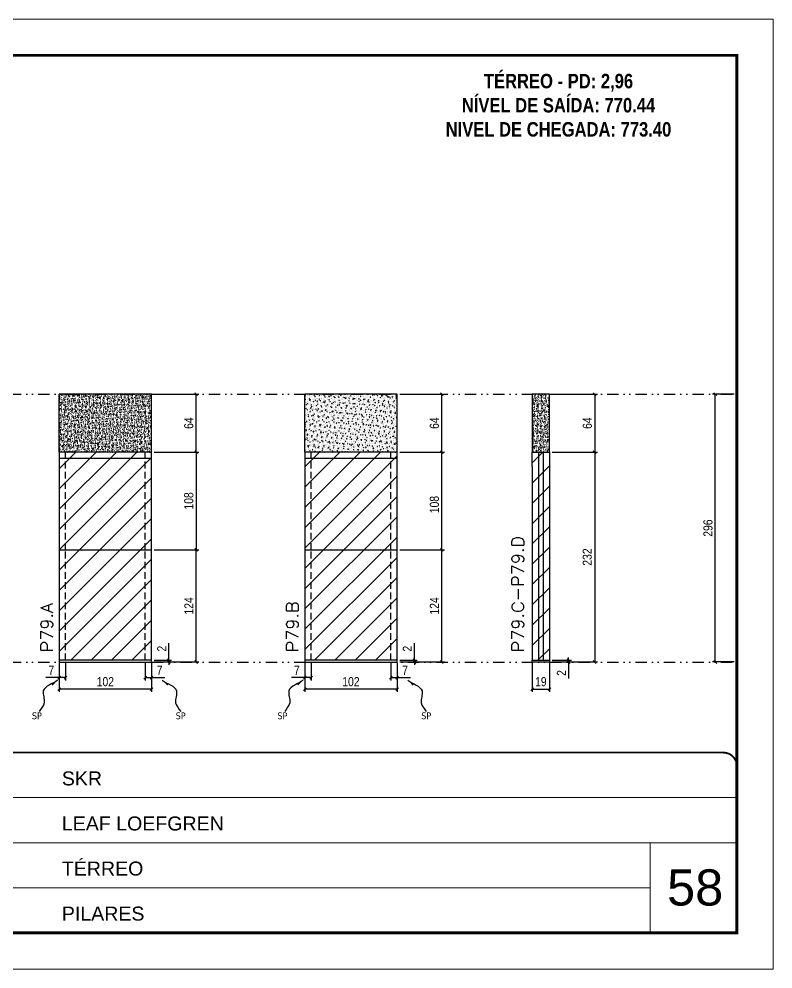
# Model space of a CAD drawing. Extents: x 14400 to 27878, y -21631 to 6985.
# Drawn here: x 16650 to 17483, y -10145 to -9095 of the extents above; entities that cross this region are included whole.
import ezdxf

# ---------------------------------------------------------------- set-up
doc = ezdxf.new("R2010")
doc.units = 0
for name, pattern in [('CONTINUO', [0]), ('DASHED', [0.75, 0.5, -0.25]), ('DIVIDE2', [0.625, 0.25, -0.125, 0, -0.125, 0, -0.125]), ('HIDDEN', [0.375, 0.25, -0.125])]:
    doc.linetypes.add(name, pattern=pattern)
for name, color, linetype, lineweight in [('CARIMBO', 255, 'Continuous', 9), ('Folhas', 255, 'Continuous', 9), ('Hachura', 251, 'Continuous', 9), ('SARRAFO DE PRESSAO', 251, 'DASHED', 9), ('Texto Seção', 7, 'Continuous', 15)]:
    doc.layers.add(name, color=color, linetype=linetype, lineweight=lineweight)
for name, color, linetype in [('COTA', 241, 'Continuous'), ('NOMENCLATURA', 7, 'Continuous'), ('Nível', 160, 'Continuous'), ('Painéis', 200, 'Continuous'), ('SARR_2.2x7', 40, 'Continuous'), ('Sarrafo de Pressão', 42, 'HIDDEN'), ('texto', 7, 'Continuous')]:
    doc.layers.add(name, color=color, linetype=linetype)
doc.styles.add('ARIAL', font='arial.ttf')
doc.styles.add('COTA TECNICA', font='techl___.ttf', dxfattribs={"height": 10})
doc.styles.add('COTA TECNICA-50', font='techl___.ttf', dxfattribs={"height": 10})
doc.styles.add('REGUA-120', font='ROMANS.shx', dxfattribs={"height": 15})
doc.styles.add('ROMANC', font='techb___.ttf', dxfattribs={"height": 2.5})
doc.styles.get("Standard").update_dxf_attribs({"font": 'arial.ttf'})
doc.dimstyles.new('COTA PAINEL-50', dxfattribs={"dimtxt": 10, "dimasz": 3, "dimexe": 3, "dimexo": 3, "dimgap": 3, "dimtad": 1, "dimdec": 1, "dimzin": 12, "dimdsep": 46, "dimtxsty": 'COTA TECNICA-50', "dimblk1": 'OBLIQUE', "dimblk2": 'OBLIQUE', "dimsah": 1, "dimcen": 0.9, "dimclrd": 4, "dimclre": 4, "dimclrt": 240, "dimadec": 1, "dimazin": 3, "dimtfac": 1, "dimtdec": 1, "dimtmove": 0, "dimatfit": 3, "dimfxl": 1, "dimtolj": 1, "dimtzin": 12, "dimarcsym": 0})
doc.dimstyles.new('PAINEL', dxfattribs={"dimtxt": 10, "dimasz": 3, "dimexe": 3, "dimexo": 3, "dimgap": 3, "dimtad": 1, "dimdec": 1, "dimzin": 12, "dimdsep": 46, "dimtxsty": 'COTA TECNICA', "dimblk1": 'OBLIQUE', "dimblk2": 'OBLIQUE', "dimsah": 1, "dimcen": 0.9, "dimclrd": 4, "dimclre": 4, "dimclrt": 240, "dimadec": 1, "dimazin": 3, "dimtfac": 1, "dimtdec": 1, "dimtmove": 0, "dimatfit": 3, "dimfxl": 1, "dimtolj": 1, "dimtzin": 12, "dimarcsym": 0})
doc.dimstyles.get("Standard").update_dxf_attribs({"dimtxt": 0.18, "dimasz": 0.18, "dimexe": 0.18, "dimexo": 0.0625, "dimgap": 0.09, "dimtad": 0, "dimtih": 1, "dimtoh": 1, "dimdec": 4, "dimzin": 0, "dimdsep": 46, "dimtxsty": 'Standard', "dimcen": 0.09, "dimadec": 0, "dimazin": 0, "dimtfac": 1, "dimtdec": 4, "dimtofl": 0, "dimtmove": 0, "dimatfit": 3, "dimfxl": 1, "dimtolj": 1, "dimtzin": 0, "dimarcsym": 0})

# ---------------------------------------------------------------- blocks, each defined once
blk = doc.blocks.new('9999999999')
at = {"color": 30, "linetype": 'CONTINUO'}
for p, q in [((98564.6, 34379.6), (99584, 34379.6)), ((98564.6, 34329.8), (99488, 34329.8)), ((99584, 34329.8), (99488, 34329.8)), ((99488, 34329.8), (99488, 34230.2)), ((98564.6, 34280), (99488, 34280))]:
    blk.add_line(p, q, dxfattribs=at)
at = {"color": 30, "linetype": 'CONTINUO', "const_width": 2}
blk.add_lwpolyline([(99584, 34230.2), (99584, 34414.4, 0.414214), (99569, 34429.4), (98229, 34429.4, 0.414214), (98214, 34414.4), (98214, 34245.2, 0.414214), (98229, 34230.2), (99584, 34230.2)], format="xyb", dxfattribs=at)
at = {"layer": 'Folhas'}
blk.add_lwpolyline([(98139, 34190.2), (99624, 34190.2), (99624, 35240.2), (98139, 35240.2)], close=True, dxfattribs=at)
at = {"layer": 'Folhas', "color": 30, "const_width": 3}
blk.add_lwpolyline([(98214, 34230.2), (99584, 34230.2), (99584, 35200.2), (98214, 35200.2)], close=True, dxfattribs=at)
at = {"color": 7, "linetype": 'Continuous', "ltscale": 5, "style": 'ARIAL'}
for s, height, p in [('SKR', 15.48, (98837.7, 34393.1)), ('LEAF LOEFGREN', 15.483, (98837.7, 34343.3)), ('TÉRREO', 15.48, (98837.7, 34293.5)), ('PILARES', 15.48, (98837.7, 34243.7))]:
    blk.add_text(s, height=height, dxfattribs=at).set_placement(p)
blk = doc.blocks.new('_Oblique')
at = {"color": 0, "linetype": 'ByBlock', "lineweight": -2}
blk.add_line((-0.5, -0.5), (0.5, 0.5), dxfattribs=at)
blk = doc.blocks.new('*D1647')
at = {"layer": 'COTA', "color": 4, "lineweight": -2, "transparency": 16777216}
for p, q in [((16694.3, -9807), (16694.3, -9838.9)), ((16796.3, -9807), (16796.3, -9838.9)), ((16796.3, -9835.9), (16694.3, -9835.9))]:
    blk.add_line(p, q, dxfattribs=at)
at = {"layer": 'Defpoints', "color": 0, "transparency": 16777216}
for p in [(16694.3, -9804), (16796.3, -9804), (16694.3, -9835.9)]:
    blk.add_point(p, dxfattribs=at)
at = {"layer": 'COTA', "color": 4, "lineweight": -2, "transparency": 16777216, "xscale": 3, "yscale": 3, "zscale": 3, "rotation": 180}
blk.add_blockref('_Oblique', (16694.3, -9835.9), dxfattribs=at)
at = {"layer": 'COTA', "color": 4, "lineweight": -2, "transparency": 16777216, "xscale": 3, "yscale": 3, "zscale": 3}
blk.add_blockref('_Oblique', (16796.3, -9835.9), dxfattribs=at)
at = {"layer": 'COTA', "color": 240, "transparency": 16777216, "insert": (16745.3, -9827.8), "char_height": 10, "attachment_point": 5, "style": 'COTA TECNICA'}
blk.add_mtext('\\A1;102', dxfattribs=at)
blk = doc.blocks.new('*D1648')
at = {"layer": 'COTA', "color": 4, "lineweight": -2, "transparency": 16777216}
for p, q in [((16789.3, -9807), (16789.3, -9826.3)), ((16796.3, -9809), (16796.3, -9826.3)), ((16789.3, -9823.3), (16796.3, -9823.3)), ((16796.3, -9823.3), (16811.1, -9823.3))]:
    blk.add_line(p, q, dxfattribs=at)
at = {"layer": 'Defpoints', "color": 0, "transparency": 16777216}
for p in [(16789.3, -9804), (16796.3, -9806), (16796.3, -9823.3)]:
    blk.add_point(p, dxfattribs=at)
at = {"layer": 'COTA', "color": 4, "lineweight": -2, "transparency": 16777216, "xscale": 3, "yscale": 3, "zscale": 3, "rotation": 180}
blk.add_blockref('_Oblique', (16789.3, -9823.3), dxfattribs=at)
at = {"layer": 'COTA', "color": 4, "lineweight": -2, "transparency": 16777216, "xscale": 3, "yscale": 3, "zscale": 3}
blk.add_blockref('_Oblique', (16796.3, -9823.3), dxfattribs=at)
at = {"layer": 'COTA', "color": 240, "transparency": 16777216, "insert": (16805.2, -9815.2), "char_height": 10, "attachment_point": 5, "style": 'COTA TECNICA-50'}
blk.add_mtext('\\A1;7', dxfattribs=at)
blk = doc.blocks.new('*D1649')
at = {"layer": 'COTA', "color": 4, "lineweight": -2, "transparency": 16777216}
for p, q in [((16694.3, -9809), (16694.3, -9826.3)), ((16701.3, -9807), (16701.3, -9826.3)), ((16694.3, -9823.3), (16679.6, -9823.3)), ((16701.3, -9823.3), (16694.3, -9823.3))]:
    blk.add_line(p, q, dxfattribs=at)
at = {"layer": 'Defpoints', "color": 0, "transparency": 16777216}
for p in [(16694.3, -9806), (16701.3, -9804), (16694.3, -9823.3)]:
    blk.add_point(p, dxfattribs=at)
at = {"layer": 'COTA', "color": 4, "lineweight": -2, "transparency": 16777216, "xscale": 3, "yscale": 3, "zscale": 3, "rotation": 180}
blk.add_blockref('_Oblique', (16694.3, -9823.3), dxfattribs=at)
at = {"layer": 'COTA', "color": 4, "lineweight": -2, "transparency": 16777216, "xscale": 3, "yscale": 3, "zscale": 3}
blk.add_blockref('_Oblique', (16701.3, -9823.3), dxfattribs=at)
at = {"layer": 'COTA', "color": 240, "transparency": 16777216, "insert": (16685.5, -9815.2), "char_height": 10, "attachment_point": 5, "style": 'COTA TECNICA-50'}
blk.add_mtext('\\A1;7', dxfattribs=at)
blk = doc.blocks.new('*D1650')
at = {"layer": 'COTA', "color": 4, "lineweight": -2, "transparency": 16777216}
for p, q in [((16815.6, -9804), (16815.6, -9785.2)), ((16799.3, -9804), (16818.6, -9804)), ((16799.3, -9806), (16818.6, -9806)), ((16815.6, -9806), (16815.6, -9804)), ((16815.6, -9806), (16815.6, -9809))]:
    blk.add_line(p, q, dxfattribs=at)
at = {"layer": 'Defpoints', "color": 0, "transparency": 16777216}
for p in [(16796.3, -9804), (16796.3, -9806), (16815.6, -9806)]:
    blk.add_point(p, dxfattribs=at)
at = {"layer": 'COTA', "color": 4, "lineweight": -2, "transparency": 16777216, "xscale": 3, "yscale": 3, "zscale": 3}
for p, rotation in [((16815.6, -9804), 270), ((16815.6, -9806), 90)]:
    blk.add_blockref('_Oblique', p, dxfattribs=dict(at, rotation=rotation))
at = {"layer": 'COTA', "color": 240, "transparency": 16777216, "insert": (16807.6, -9791.3), "char_height": 10, "attachment_point": 5, "rotation": 90, "style": 'COTA TECNICA-50'}
blk.add_mtext('\\A1;2', dxfattribs=at)
blk = doc.blocks.new('*D1667')
at = {"layer": 'COTA', "color": 4, "lineweight": -2, "transparency": 16777216}
for p, q in [((16799.3, -9510), (16848.7, -9510)), ((16845.7, -9574), (16845.7, -9510)), ((16799.3, -9574), (16848.7, -9574))]:
    blk.add_line(p, q, dxfattribs=at)
at = {"layer": 'Defpoints', "color": 0, "transparency": 16777216}
for p in [(16796.3, -9510), (16845.7, -9510), (16796.3, -9574)]:
    blk.add_point(p, dxfattribs=at)
at = {"layer": 'COTA', "color": 4, "lineweight": -2, "transparency": 16777216, "xscale": 3, "yscale": 3, "zscale": 3}
for p, rotation in [((16845.7, -9510), 90), ((16845.7, -9574), 270)]:
    blk.add_blockref('_Oblique', p, dxfattribs=dict(at, rotation=rotation))
at = {"layer": 'COTA', "color": 240, "transparency": 16777216, "insert": (16837.6, -9542), "char_height": 10, "attachment_point": 5, "rotation": 90, "style": 'COTA TECNICA-50'}
blk.add_mtext('\\A1;64', dxfattribs=at)
blk = doc.blocks.new('*D1668')
at = {"layer": 'COTA', "color": 4, "linetype": 'ByBlock', "lineweight": -2, "transparency": 16777216}
for p, q in [((16799.3, -9682), (16848.7, -9682)), ((16845.7, -9806), (16845.7, -9682)), ((16799.3, -9806), (16848.7, -9806))]:
    blk.add_line(p, q, dxfattribs=at)
at = {"layer": 'Defpoints', "color": 0, "linetype": 'ByBlock', "transparency": 16777216}
for p in [(16796.3, -9682), (16845.7, -9682), (16796.3, -9806)]:
    blk.add_point(p, dxfattribs=at)
at = {"layer": 'COTA', "color": 4, "linetype": 'ByBlock', "lineweight": -2, "transparency": 16777216, "xscale": 3, "yscale": 3, "zscale": 3}
for p, rotation in [((16845.7, -9682), 90), ((16845.7, -9806), 270)]:
    blk.add_blockref('_Oblique', p, dxfattribs=dict(at, rotation=rotation))
at = {"layer": 'COTA', "color": 240, "linetype": 'ByBlock', "transparency": 16777216, "insert": (16837.6, -9744), "char_height": 10, "attachment_point": 5, "rotation": 90, "style": 'COTA TECNICA'}
blk.add_mtext('\\A1;124', dxfattribs=at)
blk = doc.blocks.new('*D1669')
at = {"layer": 'COTA', "color": 4, "linetype": 'ByBlock', "lineweight": -2, "transparency": 16777216}
for p, q in [((16799.3, -9682), (16848.7, -9682)), ((16845.7, -9806), (16845.7, -9682)), ((16799.3, -9806), (16848.7, -9806))]:
    blk.add_line(p, q, dxfattribs=at)
at = {"layer": 'Defpoints', "color": 0, "linetype": 'ByBlock', "transparency": 16777216}
for p in [(16796.3, -9682), (16845.7, -9682), (16796.3, -9806)]:
    blk.add_point(p, dxfattribs=at)
at = {"layer": 'COTA', "color": 4, "linetype": 'ByBlock', "lineweight": -2, "transparency": 16777216, "xscale": 3, "yscale": 3, "zscale": 3}
for p, rotation in [((16845.7, -9682), 90), ((16845.7, -9806), 270)]:
    blk.add_blockref('_Oblique', p, dxfattribs=dict(at, rotation=rotation))
at = {"layer": 'COTA', "color": 240, "linetype": 'ByBlock', "transparency": 16777216, "insert": (16837.6, -9744), "char_height": 10, "attachment_point": 5, "rotation": 90, "style": 'COTA TECNICA'}
blk.add_mtext('\\A1;124', dxfattribs=at)
blk = doc.blocks.new('*D1651')
at = {"layer": 'COTA', "color": 4, "lineweight": -2, "transparency": 16777216}
for p, q in [((16965.8, -9807), (16965.8, -9838.9)), ((17067.8, -9807), (17067.8, -9838.9)), ((17067.8, -9835.9), (16965.8, -9835.9))]:
    blk.add_line(p, q, dxfattribs=at)
at = {"layer": 'Defpoints', "color": 0, "transparency": 16777216}
for p in [(16965.8, -9804), (17067.8, -9804), (16965.8, -9835.9)]:
    blk.add_point(p, dxfattribs=at)
at = {"layer": 'COTA', "color": 4, "lineweight": -2, "transparency": 16777216, "xscale": 3, "yscale": 3, "zscale": 3, "rotation": 180}
blk.add_blockref('_Oblique', (16965.8, -9835.9), dxfattribs=at)
at = {"layer": 'COTA', "color": 4, "lineweight": -2, "transparency": 16777216, "xscale": 3, "yscale": 3, "zscale": 3}
blk.add_blockref('_Oblique', (17067.8, -9835.9), dxfattribs=at)
at = {"layer": 'COTA', "color": 240, "transparency": 16777216, "insert": (17016.8, -9827.8), "char_height": 10, "attachment_point": 5, "style": 'COTA TECNICA'}
blk.add_mtext('\\A1;102', dxfattribs=at)
blk = doc.blocks.new('*D1652')
at = {"layer": 'COTA', "color": 4, "lineweight": -2, "transparency": 16777216}
for p, q in [((17060.8, -9807), (17060.8, -9826.3)), ((17067.8, -9809), (17067.8, -9826.3)), ((17060.8, -9823.3), (17067.8, -9823.3)), ((17067.8, -9823.3), (17082.6, -9823.3))]:
    blk.add_line(p, q, dxfattribs=at)
at = {"layer": 'Defpoints', "color": 0, "transparency": 16777216}
for p in [(17060.8, -9804), (17067.8, -9806), (17067.8, -9823.3)]:
    blk.add_point(p, dxfattribs=at)
at = {"layer": 'COTA', "color": 4, "lineweight": -2, "transparency": 16777216, "xscale": 3, "yscale": 3, "zscale": 3, "rotation": 180}
blk.add_blockref('_Oblique', (17060.8, -9823.3), dxfattribs=at)
at = {"layer": 'COTA', "color": 4, "lineweight": -2, "transparency": 16777216, "xscale": 3, "yscale": 3, "zscale": 3}
blk.add_blockref('_Oblique', (17067.8, -9823.3), dxfattribs=at)
at = {"layer": 'COTA', "color": 240, "transparency": 16777216, "insert": (17076.7, -9815.2), "char_height": 10, "attachment_point": 5, "style": 'COTA TECNICA-50'}
blk.add_mtext('\\A1;7', dxfattribs=at)
blk = doc.blocks.new('*D1653')
at = {"layer": 'COTA', "color": 4, "lineweight": -2, "transparency": 16777216}
for p, q in [((16965.8, -9809), (16965.8, -9826.3)), ((16972.8, -9807), (16972.8, -9826.3)), ((16965.8, -9823.3), (16951.1, -9823.3)), ((16972.8, -9823.3), (16965.8, -9823.3))]:
    blk.add_line(p, q, dxfattribs=at)
at = {"layer": 'Defpoints', "color": 0, "transparency": 16777216}
for p in [(16965.8, -9806), (16972.8, -9804), (16965.8, -9823.3)]:
    blk.add_point(p, dxfattribs=at)
at = {"layer": 'COTA', "color": 4, "lineweight": -2, "transparency": 16777216, "xscale": 3, "yscale": 3, "zscale": 3, "rotation": 180}
blk.add_blockref('_Oblique', (16965.8, -9823.3), dxfattribs=at)
at = {"layer": 'COTA', "color": 4, "lineweight": -2, "transparency": 16777216, "xscale": 3, "yscale": 3, "zscale": 3}
blk.add_blockref('_Oblique', (16972.8, -9823.3), dxfattribs=at)
at = {"layer": 'COTA', "color": 240, "transparency": 16777216, "insert": (16957, -9815.2), "char_height": 10, "attachment_point": 5, "style": 'COTA TECNICA-50'}
blk.add_mtext('\\A1;7', dxfattribs=at)
blk = doc.blocks.new('*D1654')
at = {"layer": 'COTA', "color": 4, "lineweight": -2, "transparency": 16777216}
for p, q in [((17087.1, -9804), (17087.1, -9785.2)), ((17070.8, -9804), (17090.1, -9804)), ((17070.8, -9806), (17090.1, -9806)), ((17087.1, -9806), (17087.1, -9804)), ((17087.1, -9806), (17087.1, -9809))]:
    blk.add_line(p, q, dxfattribs=at)
at = {"layer": 'Defpoints', "color": 0, "transparency": 16777216}
for p in [(17067.8, -9804), (17067.8, -9806), (17087.1, -9806)]:
    blk.add_point(p, dxfattribs=at)
at = {"layer": 'COTA', "color": 4, "lineweight": -2, "transparency": 16777216, "xscale": 3, "yscale": 3, "zscale": 3}
for p, rotation in [((17087.1, -9804), 270), ((17087.1, -9806), 90)]:
    blk.add_blockref('_Oblique', p, dxfattribs=dict(at, rotation=rotation))
at = {"layer": 'COTA', "color": 240, "transparency": 16777216, "insert": (17079.1, -9791.3), "char_height": 10, "attachment_point": 5, "rotation": 90, "style": 'COTA TECNICA-50'}
blk.add_mtext('\\A1;2', dxfattribs=at)
blk = doc.blocks.new('*D1670')
at = {"layer": 'COTA', "color": 4, "lineweight": -2, "transparency": 16777216}
for p, q in [((17070.8, -9510), (17120.2, -9510)), ((17117.2, -9574), (17117.2, -9510)), ((17070.8, -9574), (17120.2, -9574))]:
    blk.add_line(p, q, dxfattribs=at)
at = {"layer": 'Defpoints', "color": 0, "transparency": 16777216}
for p in [(17067.8, -9510), (17117.2, -9510), (17067.8, -9574)]:
    blk.add_point(p, dxfattribs=at)
at = {"layer": 'COTA', "color": 4, "lineweight": -2, "transparency": 16777216, "xscale": 3, "yscale": 3, "zscale": 3}
for p, rotation in [((17117.2, -9510), 90), ((17117.2, -9574), 270)]:
    blk.add_blockref('_Oblique', p, dxfattribs=dict(at, rotation=rotation))
at = {"layer": 'COTA', "color": 240, "transparency": 16777216, "insert": (17109.1, -9542), "char_height": 10, "attachment_point": 5, "rotation": 90, "style": 'COTA TECNICA-50'}
blk.add_mtext('\\A1;64', dxfattribs=at)
blk = doc.blocks.new('*D1655')
at = {"layer": 'COTA', "color": 4, "lineweight": -2, "transparency": 16777216}
for p, q in [((17070.8, -9574), (17120.2, -9574)), ((17117.2, -9682), (17117.2, -9574)), ((17070.8, -9682), (17120.2, -9682))]:
    blk.add_line(p, q, dxfattribs=at)
at = {"layer": 'Defpoints', "color": 0, "transparency": 16777216}
for p in [(17067.8, -9574), (17117.2, -9574), (17067.8, -9682)]:
    blk.add_point(p, dxfattribs=at)
at = {"layer": 'COTA', "color": 4, "lineweight": -2, "transparency": 16777216, "xscale": 3, "yscale": 3, "zscale": 3}
for p, rotation in [((17117.2, -9574), 90), ((17117.2, -9682), 270)]:
    blk.add_blockref('_Oblique', p, dxfattribs=dict(at, rotation=rotation))
at = {"layer": 'COTA', "color": 240, "transparency": 16777216, "insert": (17109.1, -9632), "char_height": 10, "attachment_point": 5, "rotation": 90, "style": 'COTA TECNICA-50'}
blk.add_mtext('\\A1;108', dxfattribs=at)
blk = doc.blocks.new('*D1671')
at = {"layer": 'COTA', "color": 4, "linetype": 'ByBlock', "lineweight": -2, "transparency": 16777216}
for p, q in [((17070.8, -9682), (17120.2, -9682)), ((17117.2, -9806), (17117.2, -9682)), ((17070.8, -9806), (17120.2, -9806))]:
    blk.add_line(p, q, dxfattribs=at)
at = {"layer": 'Defpoints', "color": 0, "linetype": 'ByBlock', "transparency": 16777216}
for p in [(17067.8, -9682), (17117.2, -9682), (17067.8, -9806)]:
    blk.add_point(p, dxfattribs=at)
at = {"layer": 'COTA', "color": 4, "linetype": 'ByBlock', "lineweight": -2, "transparency": 16777216, "xscale": 3, "yscale": 3, "zscale": 3}
for p, rotation in [((17117.2, -9682), 90), ((17117.2, -9806), 270)]:
    blk.add_blockref('_Oblique', p, dxfattribs=dict(at, rotation=rotation))
at = {"layer": 'COTA', "color": 240, "linetype": 'ByBlock', "transparency": 16777216, "insert": (17109.1, -9744), "char_height": 10, "attachment_point": 5, "rotation": 90, "style": 'COTA TECNICA'}
blk.add_mtext('\\A1;124', dxfattribs=at)
blk = doc.blocks.new('*D1672')
at = {"layer": 'COTA', "color": 4, "linetype": 'ByBlock', "lineweight": -2, "transparency": 16777216}
for p, q in [((17070.8, -9682), (17120.2, -9682)), ((17117.2, -9806), (17117.2, -9682)), ((17070.8, -9806), (17120.2, -9806))]:
    blk.add_line(p, q, dxfattribs=at)
at = {"layer": 'Defpoints', "color": 0, "linetype": 'ByBlock', "transparency": 16777216}
for p in [(17067.8, -9682), (17117.2, -9682), (17067.8, -9806)]:
    blk.add_point(p, dxfattribs=at)
at = {"layer": 'COTA', "color": 4, "linetype": 'ByBlock', "lineweight": -2, "transparency": 16777216, "xscale": 3, "yscale": 3, "zscale": 3}
for p, rotation in [((17117.2, -9682), 90), ((17117.2, -9806), 270)]:
    blk.add_blockref('_Oblique', p, dxfattribs=dict(at, rotation=rotation))
at = {"layer": 'COTA', "color": 240, "linetype": 'ByBlock', "transparency": 16777216, "insert": (17109.1, -9744), "char_height": 10, "attachment_point": 5, "rotation": 90, "style": 'COTA TECNICA'}
blk.add_mtext('\\A1;124', dxfattribs=at)
blk = doc.blocks.new('*D1656')
at = {"layer": 'COTA', "color": 4, "lineweight": -2, "transparency": 16777216}
for p, q in [((17217.3, -9807), (17217.3, -9838.9)), ((17236.3, -9807), (17236.3, -9838.9)), ((17217.3, -9835.9), (17236.3, -9835.9))]:
    blk.add_line(p, q, dxfattribs=at)
at = {"layer": 'Defpoints', "color": 0, "transparency": 16777216}
for p in [(17217.3, -9804), (17236.3, -9804), (17236.3, -9835.9)]:
    blk.add_point(p, dxfattribs=at)
at = {"layer": 'COTA', "color": 4, "lineweight": -2, "transparency": 16777216, "xscale": 3, "yscale": 3, "zscale": 3, "rotation": 180}
blk.add_blockref('_Oblique', (17217.3, -9835.9), dxfattribs=at)
at = {"layer": 'COTA', "color": 4, "lineweight": -2, "transparency": 16777216, "xscale": 3, "yscale": 3, "zscale": 3}
blk.add_blockref('_Oblique', (17236.3, -9835.9), dxfattribs=at)
at = {"layer": 'COTA', "color": 240, "transparency": 16777216, "insert": (17226.8, -9827.8), "char_height": 10, "attachment_point": 5, "style": 'COTA TECNICA'}
blk.add_mtext('\\A1;19', dxfattribs=at)
blk = doc.blocks.new('*D1657')
at = {"layer": 'COTA', "color": 4, "lineweight": -2, "transparency": 16777216}
for p, q in [((17239.3, -9804), (17260.5, -9804)), ((17239.3, -9806), (17260.5, -9806)), ((17257.5, -9804), (17257.5, -9801)), ((17257.5, -9804), (17257.5, -9806)), ((17257.5, -9806), (17257.5, -9824.2))]:
    blk.add_line(p, q, dxfattribs=at)
at = {"layer": 'Defpoints', "color": 0, "transparency": 16777216}
for p in [(17236.3, -9804), (17236.3, -9806), (17257.5, -9804)]:
    blk.add_point(p, dxfattribs=at)
at = {"layer": 'COTA', "color": 4, "lineweight": -2, "transparency": 16777216, "xscale": 3, "yscale": 3, "zscale": 3}
for p, rotation in [((17257.5, -9804), 270), ((17257.5, -9806), 90)]:
    blk.add_blockref('_Oblique', p, dxfattribs=dict(at, rotation=rotation))
at = {"layer": 'COTA', "color": 240, "transparency": 16777216, "insert": (17249.5, -9818.1), "char_height": 10, "attachment_point": 5, "rotation": 90, "style": 'COTA TECNICA-50'}
blk.add_mtext('\\A1;2', dxfattribs=at)
blk = doc.blocks.new('*D1673')
at = {"layer": 'COTA', "color": 4, "linetype": 'ByBlock', "lineweight": -2, "transparency": 16777216}
for p, q in [((17239.3, -9510), (17289.3, -9510)), ((17286.3, -9510), (17286.3, -9574)), ((17239.3, -9574), (17289.3, -9574))]:
    blk.add_line(p, q, dxfattribs=at)
at = {"layer": 'Defpoints', "color": 0, "linetype": 'ByBlock', "transparency": 16777216}
for p in [(17236.3, -9510), (17236.3, -9574), (17286.3, -9574)]:
    blk.add_point(p, dxfattribs=at)
at = {"layer": 'COTA', "color": 4, "linetype": 'ByBlock', "lineweight": -2, "transparency": 16777216, "xscale": 3, "yscale": 3, "zscale": 3}
for p, rotation in [((17286.3, -9510), 90), ((17286.3, -9574), 270)]:
    blk.add_blockref('_Oblique', p, dxfattribs=dict(at, rotation=rotation))
at = {"layer": 'COTA', "color": 240, "linetype": 'ByBlock', "transparency": 16777216, "insert": (17278.2, -9542), "char_height": 10, "attachment_point": 5, "rotation": 90, "style": 'COTA TECNICA'}
blk.add_mtext('\\A1;64', dxfattribs=at)
blk = doc.blocks.new('*D1675')
at = {"layer": 'COTA', "color": 4, "lineweight": -2, "transparency": 16777216}
for p, q in [((17239.3, -9574), (17289.3, -9574)), ((17286.3, -9574), (17286.3, -9806)), ((17239.3, -9806), (17289.3, -9806))]:
    blk.add_line(p, q, dxfattribs=at)
at = {"layer": 'Defpoints', "color": 0, "transparency": 16777216}
for p in [(17236.3, -9574), (17236.3, -9806), (17286.3, -9806)]:
    blk.add_point(p, dxfattribs=at)
at = {"layer": 'COTA', "color": 4, "lineweight": -2, "transparency": 16777216, "xscale": 3, "yscale": 3, "zscale": 3}
for p, rotation in [((17286.3, -9574), 90), ((17286.3, -9806), 270)]:
    blk.add_blockref('_Oblique', p, dxfattribs=dict(at, rotation=rotation))
at = {"layer": 'COTA', "color": 240, "transparency": 16777216, "insert": (17278.1, -9690), "char_height": 10, "attachment_point": 5, "rotation": 90, "style": 'COTA TECNICA'}
blk.add_mtext('\\A1;232', dxfattribs=at)
blk = doc.blocks.new('*D1783')
at = {"layer": 'COTA', "color": 4, "lineweight": -2, "transparency": 16777216}
for p, q in [((16799.3, -9574), (16848.7, -9574)), ((16845.7, -9574), (16845.7, -9682)), ((16799.3, -9682), (16848.7, -9682))]:
    blk.add_line(p, q, dxfattribs=at)
at = {"layer": 'Defpoints', "color": 0, "transparency": 16777216}
for p in [(16796.3, -9574), (16796.3, -9682), (16845.7, -9682)]:
    blk.add_point(p, dxfattribs=at)
at = {"layer": 'COTA', "color": 4, "lineweight": -2, "transparency": 16777216, "xscale": 3, "yscale": 3, "zscale": 3}
for p, rotation in [((16845.7, -9574), 90), ((16845.7, -9682), 270)]:
    blk.add_blockref('_Oblique', p, dxfattribs=dict(at, rotation=rotation))
at = {"layer": 'COTA', "color": 240, "transparency": 16777216, "insert": (16837.6, -9628), "char_height": 10, "attachment_point": 5, "rotation": 90, "style": 'COTA TECNICA'}
blk.add_mtext('\\A1;108', dxfattribs=at)
blk = doc.blocks.new('*D2407')
at = {"layer": 'COTA', "color": 4, "lineweight": -2, "transparency": 16777216}
for p, q in [((17440.5, -9510), (17416.7, -9510)), ((17419.7, -9806), (17419.7, -9510)), ((17440.5, -9806), (17416.7, -9806))]:
    blk.add_line(p, q, dxfattribs=at)
at = {"layer": 'Defpoints', "color": 0, "transparency": 16777216}
for p in [(17419.7, -9510), (17443.5, -9510), (17443.5, -9806)]:
    blk.add_point(p, dxfattribs=at)
at = {"layer": 'COTA', "color": 4, "lineweight": -2, "transparency": 16777216, "xscale": 3, "yscale": 3, "zscale": 3}
for p, rotation in [((17419.7, -9510), 90), ((17419.7, -9806), 270)]:
    blk.add_blockref('_Oblique', p, dxfattribs=dict(at, rotation=rotation))
at = {"layer": 'COTA', "color": 240, "transparency": 16777216, "insert": (17411.6, -9658), "char_height": 10, "attachment_point": 5, "rotation": 90, "style": 'COTA TECNICA'}
blk.add_mtext('\\A1;296', dxfattribs=at)

msp = doc.modelspace()

# ---------------------------------------------------------------- hatches: boundary and pattern name
at = {"layer": 'COTA', "linetype": 'ByBlock'}
h = msp.add_hatch(dxfattribs=at)
h.set_pattern_fill('AR-CONC', color=256, scale=0.03)
h.set_pattern_definition([(50, (11252.263, -20560.4837), (5.46554, -0.4781726), [0.5715, -6.2865]), (355, (11252.263, -20560.4837), (-1.0573026, 5.7317054), [0.4572, -5.0292175]), (100.451445, (11252.7184, -20560.5235), (4.4082374, 5.2535326), [0.4857003, -5.3427073]), (46.1842, (11252.263, -20558.96), (8.1323712, -1.26127), [0.85725, -9.42975]), (96.63556, (11252.9406, -20559.065), (7.122124, 7.4227837), [0.7285507, -8.014068]), (351.18415, (11252.263, -20558.96), (7.122124, 7.422784), [0.685799, -7.543792]), (21, (11253.025, -20559.3407), (4.5484317, -3.067956), [0.5715, -6.2865]), (326, (11253.025, -20559.3407), (1.8540609, 5.525639), [0.4572, -5.0292]), (71.451445, (11253.404, -20559.5963), (6.4024926, 2.457683), [0.4857003, -5.3426981]), (37.5, (11252.2629, -20560.4837), (0.0926581, 2.53665117), [0, -4.96824, 0, -5.1054, 0, -5.04825]), (7.5, (11252.263, -20560.4837), (2.0045899, 3.00541724), [0, -2.91084, 0, -4.85394, 0, -1.92405]), (327.5, (11250.5636, -20560.4837), (4.06771786, -0.17186232), [0, -1.905, 0, -5.9436, 0, -7.8867]), (317.5, (11249.8016, -20560.4837), (4.4438754, 0.7627947), [0, -2.4765, 0, -3.94716, 0, -5.6007])])
h.paths.add_polyline_path([(16796.35, -9574.04), (16796.35, -9510.04), (16694.35, -9510.04), (16694.35, -9574.04)])
h = msp.add_hatch(dxfattribs=at)
h.set_pattern_fill('AR-CONC', color=256, scale=0.03)
h.set_pattern_definition([(50, (11523.7412, -20560.4837), (5.46554, -0.4781726), [0.5715, -6.2865]), (355, (11523.741, -20560.4837), (-1.0573026, 5.7317054), [0.4572, -5.0292175]), (100.451445, (11524.1967, -20560.5235), (4.4082374, 5.2535326), [0.4857003, -5.3427073]), (46.1842, (11523.741, -20558.96), (8.1323712, -1.26127), [0.85725, -9.42975]), (96.63556, (11524.419, -20559.065), (7.122124, 7.4227837), [0.7285507, -8.014068]), (351.18415, (11523.741, -20558.96), (7.122124, 7.422784), [0.685799, -7.543792]), (21, (11524.5032, -20559.3407), (4.5484317, -3.067956), [0.5715, -6.2865]), (326, (11524.503, -20559.3407), (1.8540609, 5.525639), [0.4572, -5.0292]), (71.451445, (11524.8823, -20559.5963), (6.4024926, 2.457683), [0.4857003, -5.3426981]), (37.5, (11523.7412, -20560.4837), (0.0926581, 2.53665117), [0, -4.96824, 0, -5.1054, 0, -5.04825]), (7.5, (11523.7412, -20560.4837), (2.0045899, 3.00541724), [0, -2.91084, 0, -4.85394, 0, -1.92405]), (327.5, (11522.042, -20560.4837), (4.06771786, -0.17186232), [0, -1.905, 0, -5.9436, 0, -7.8867]), (317.5, (11521.28, -20560.4837), (4.4438754, 0.7627947), [0, -2.4765, 0, -3.94716, 0, -5.6007])])
h.paths.add_polyline_path([(16965.82, -9574.04), (17067.82, -9574.04), (17067.82, -9510.04), (16965.82, -9510.04)])
at = {"layer": 'COTA'}
h = msp.add_hatch(dxfattribs=at)
h.set_pattern_fill('AR-CONC', color=256, scale=0.03)
h.set_pattern_definition([(50, (1534.4203, -13822.9013), (5.4655401, -0.4781726), [0.5715, -6.2865]), (355, (1534.42, -13822.9013), (-1.0573026, 5.7317054), [0.4572, -5.0292175]), (100.451445, (1534.8757, -13822.941), (4.4082374, 5.2535326), [0.4857003, -5.3427073]), (46.1842, (1534.42, -13821.377), (8.1323712, -1.2612698), [0.85725, -9.42975]), (96.63556, (1535.098, -13821.4824), (7.122124, 7.4227837), [0.7285507, -8.0140682]), (351.18415, (1534.42, -13821.377), (7.122124, 7.4227837), [0.685799, -7.543792]), (21, (1535.1823, -13821.7583), (4.5484317, -3.067956), [0.5715, -6.2865]), (326, (1535.182, -13821.7583), (1.8540609, 5.525639), [0.4572, -5.0292]), (71.451445, (1535.5613, -13822.014), (6.4024926, 2.457683), [0.4857003, -5.3426981]), (37.5, (1534.4203, -13822.9013), (0.0926581, 2.53665117), [0, -4.96824, 0, -5.1054, 0, -5.04825]), (7.5, (1534.4203, -13822.9013), (2.00458988, 3.00541724), [0, -2.91084, 0, -4.85394, 0, -1.92405]), (327.5, (1532.721, -13822.9013), (4.06771786, -0.17186232), [0, -1.905, 0, -5.9436, 0, -7.8867]), (317.5, (1531.959, -13822.9013), (4.44387544, 0.7627947), [0, -2.4765, 0, -3.94716, 0, -5.6007])])
h.paths.add_polyline_path([(17236.28, -9510.04), (17217.28, -9510.04), (17217.28, -9574.04), (17236.28, -9574.04)])
at = {"layer": 'Hachura'}
h = msp.add_hatch(dxfattribs=at)
h.set_pattern_fill('ANSI31', color=256, scale=5)
h.set_pattern_definition([(45, (109.24, 0), (-11.22532, 11.22532), [])])
h.paths.add_polyline_path([(16796.35, -9682.04), (16694.35, -9682.04), (16694.35, -9804.04), (16796.35, -9804.04)])
h.paths.add_polyline_path([(16796.35, -9574.04), (16694.35, -9574.04), (16694.35, -9682.04), (16796.35, -9682.04)])
h.paths.add_polyline_path([(17067.82, -9574.04), (16965.82, -9574.04), (16965.82, -9682.04), (17067.82, -9682.04)])
h.paths.add_polyline_path([(17067.82, -9682.04), (16965.82, -9682.04), (16965.82, -9804.04), (17067.82, -9804.04)])
h.paths.add_polyline_path([(17236.28, -9574.04), (17217.28, -9574.04), (17217.28, -9804.04), (17236.28, -9804.04)])

# ---------------------------------------------------------------- linework, layer by layer
at = {"layer": 'COTA', "linetype": 'ByBlock'}
for p, q in [((16796.35, -9510.04), (16694.35, -9510.04)), ((16694.35, -9574.04), (16694.35, -9510.04)), ((16796.35, -9574.04), (16796.35, -9510.04)), ((17067.82, -9510.04), (16965.82, -9510.04)), ((16965.82, -9574.04), (16965.82, -9510.04)), ((17067.82, -9574.04), (17067.82, -9510.04))]:
    msp.add_line(p, q, dxfattribs=at)
msp.add_lwpolyline([(17217.28, -9574.04), (17236.28, -9574.04), (17236.28, -9510.04), (17217.28, -9510.04)], close=True, dxfattribs=at)
at = {"layer": 'Nível', "color": 4, "linetype": 'DIVIDE2', "ltscale": 50}
for p, q in [((16073.47, -9510.04), (17443.47, -9510.04)), ((16073.47, -9806.04), (17443.47, -9806.04))]:
    msp.add_line(p, q, dxfattribs=at)
at = {"layer": 'Painéis'}
for p, q in [((16796.35, -9574.04), (16694.35, -9574.04)), ((16694.35, -9574.04), (16694.35, -9804.04)), ((16796.35, -9804.04), (16796.35, -9574.04)), ((17067.82, -9574.04), (16965.82, -9574.04)), ((16965.82, -9574.04), (16965.82, -9804.04)), ((17067.82, -9804.04), (17067.82, -9574.04)), ((17217.28, -9574.04), (17236.28, -9574.04)), ((17217.28, -9590.04), (17217.28, -9574.04)), ((17236.28, -9574.04), (17236.28, -9590.04)), ((17217.28, -9590.04), (17217.28, -9804.04)), ((17236.28, -9590.04), (17236.28, -9804.04)), ((16694.35, -9682.04), (16796.35, -9682.04)), ((16965.82, -9682.04), (17067.82, -9682.04)), ((17217.28, -9804.04), (17236.28, -9804.04)), ((17217.28, -9804.04), (17236.28, -9804.04)), ((17217.28, -9806.04), (17217.28, -9804.04)), ((17236.28, -9806.04), (17217.28, -9806.04)), ((17236.28, -9804.04), (17236.28, -9806.04))]:
    msp.add_line(p, q, dxfattribs=at)
for points in [[(16796.35, -9804.04), (16694.35, -9804.04), (16694.35, -9806.04), (16796.35, -9806.04)], [(17067.82, -9804.04), (16965.82, -9804.04), (16965.82, -9806.04), (17067.82, -9806.04)]]:
    msp.add_lwpolyline(points, close=True, dxfattribs=at)
at = {"layer": 'SARR_2.2x7'}
for p, q in [((17224.28, -9574.04), (17224.28, -9804.04)), ((17229.28, -9574.04), (17229.28, -9804.04)), ((16796.35, -9581.04), (16694.35, -9581.04)), ((17067.82, -9581.04), (16965.82, -9581.04))]:
    msp.add_line(p, q, dxfattribs=at)
at = {"layer": 'Sarrafo de Pressão', "ltscale": 30}
for p, q in [((16701.35, -9682.04), (16701.35, -9574.04)), ((16789.35, -9682.04), (16789.35, -9574.04)), ((16972.82, -9682.04), (16972.82, -9574.04)), ((17060.82, -9682.04), (17060.82, -9574.04)), ((16701.35, -9804.04), (16701.35, -9682.04)), ((16789.35, -9804.04), (16789.35, -9682.04)), ((16972.82, -9804.04), (16972.82, -9682.04)), ((17060.82, -9804.04), (17060.82, -9682.04))]:
    msp.add_line(p, q, dxfattribs=at)

# ---------------------------------------------------------------- block references
at = {"layer": 'SARRAFO DE PRESSAO', "color": 6, "linetype": 'ByBlock'}
msp.add_blockref('9999999999', (-82140.51, -44335.53), dxfattribs=at)

# ---------------------------------------------------------------- texts
at = {"layer": 'CARIMBO', "style": 'ARIAL'}
msp.add_text('58', height=40, dxfattribs=at).set_placement((17366.33, -10075.18))
at = {"layer": 'NOMENCLATURA', "color": 2, "insert": (17246.31, -9129.26), "char_height": 16, "attachment_point": 2, "style": 'ROMANC'}
msp.add_mtext_dynamic_manual_height_columns('\\PTÉRREO - PD: 2,96\\PNÍVEL DE SAÍDA: 770.44\\PNIVEL DE CHEGADA: 773.40', width=432.3511, gutter_width=1, heights=[0], dxfattribs=at)
at = {"layer": 'texto', "color": 0, "char_height": 7.5, "attachment_point": 5}
for insert in [(16669.57, -9865.53), (16828.59, -9865.53), (16941.05, -9865.53), (17100.07, -9865.53)]:
    msp.add_mtext('{\\fTahoma|b0|i0|c0|p34;\\C4;SP}', dxfattribs=dict(at, insert=insert))
at = {"layer": 'Texto Seção', "style": 'REGUA-120', "width": 1.1}
for s, p in [('P79.C-P79.D', (17207.83, -9795.28)), ('P79.A', (16687.1, -9795.28)), ('P79.B', (16958.57, -9795.28))]:
    msp.add_text(s, height=13, rotation=90, dxfattribs=at).set_placement(p)

# ---------------------------------------------------------------- dimensions: what is measured, and where the dimension line sits
at = {"layer": 'COTA'}
for base, p1, p2, angle, dimstyle, picture, middle in [((16845.71, -9510.04), (16796.35, -9574.04), (16796.35, -9510.04), 90, 'COTA PAINEL-50', '*D1667', (16837.61, -9542.04)), ((17117.19, -9510.04), (17067.82, -9574.04), (17067.82, -9510.04), 90, 'COTA PAINEL-50', '*D1670', (17109.09, -9542.04)), ((17419.74, -9510.04), (17443.47, -9806.04), (17443.47, -9510.04), 90, 'PAINEL', '*D2407', (17411.6, -9658.04)), ((16845.71, -9682.04), (16796.35, -9574.04), (16796.35, -9682.04), 90, 'PAINEL', '*D1783', (16837.59, -9628.04)), ((17286.27, -9806.04), (17236.28, -9574.04), (17236.28, -9806.04), 90, 'PAINEL', '*D1675', (17278.05, -9690.04)), ((16694.35, -9823.28), (16701.35, -9804.04), (16694.35, -9806.04), 180, 'COTA PAINEL-50', '*D1649', (16685.48, -9815.21)), ((16965.82, -9823.28), (16972.82, -9804.04), (16965.82, -9806.04), 180, 'COTA PAINEL-50', '*D1653', (16956.96, -9815.21))]:
    dim = msp.add_linear_dim(base=base, p1=p1, p2=p2, angle=angle, dimstyle=dimstyle, dxfattribs=at)
    dim.commit()
    dim.dimension.update_dxf_attribs({"geometry": picture, "text_midpoint": middle})
at = {"layer": 'COTA', "linetype": 'ByBlock'}
dim = msp.add_linear_dim(base=(17286.27, -9574.04), p1=(17236.28, -9510.04), p2=(17236.28, -9574.04), angle=90, dimstyle='PAINEL', dxfattribs=at)
dim.commit()
dim.dimension.update_dxf_attribs({"geometry": '*D1673', "text_midpoint": (17278.17, -9542.04)})
at = {"layer": 'COTA'}
for base, p1, p2, picture, middle in [((17117.19, -9574.04), (17067.82, -9682.04), (17067.82, -9574.04), '*D1655', (17117.19, -9632.04)), ((16815.6, -9806.04), (16796.35, -9804.04), (16796.35, -9806.04), '*D1650', (16815.6, -9791.29)), ((17087.08, -9806.04), (17067.82, -9804.04), (17067.82, -9806.04), '*D1654', (17087.08, -9791.29)), ((17257.48, -9804.04), (17236.28, -9806.04), (17236.28, -9804.04), '*D1657', (17257.48, -9818.1))]:
    dim = msp.add_linear_dim(base=base, p1=p1, p2=p2, angle=90, dimstyle='COTA PAINEL-50', dxfattribs=at)
    dim.commit()
    dim.dimension.update_dxf_attribs({"geometry": picture, "text_midpoint": middle, "dimtype": 160})
at = {"layer": 'COTA', "linetype": 'ByBlock'}
for p1, p2, picture, middle in [((16796.35, -9806.04), (16796.35, -9682.04), '*D1668', (16837.64, -9744.04)), ((16796.35, -9806.04), (16796.35, -9682.04), '*D1669', (16837.64, -9744.04)), ((17067.82, -9806.04), (17067.82, -9682.04), '*D1671', (17109.12, -9744.04)), ((17067.82, -9806.04), (17067.82, -9682.04), '*D1672', (17109.12, -9744.04))]:
    dim = msp.add_aligned_dim(p1=p1, p2=p2, distance=-49.37, dimstyle='PAINEL', dxfattribs=at)
    dim.commit()
    dim.dimension.update_dxf_attribs({"geometry": picture, "text_midpoint": middle})
at = {"layer": 'COTA'}
for base, p1, p2, picture, middle in [((16694.35, -9835.94), (16796.35, -9804.04), (16694.35, -9804.04), '*D1647', (16745.35, -9827.83)), ((16965.82, -9835.94), (17067.82, -9804.04), (16965.82, -9804.04), '*D1651', (17016.82, -9827.83))]:
    dim = msp.add_linear_dim(base=base, p1=p1, p2=p2, angle=180, dimstyle='PAINEL', override={"dimarcsym": 2}, dxfattribs=at)
    dim.commit()
    dim.dimension.update_dxf_attribs({"geometry": picture, "text_midpoint": middle})
for base, p1, p2, picture, middle in [((16796.35, -9823.28), (16789.35, -9804.04), (16796.35, -9806.04), '*D1648', (16805.21, -9815.21)), ((17067.82, -9823.28), (17060.82, -9804.04), (17067.82, -9806.04), '*D1652', (17076.69, -9815.21))]:
    dim = msp.add_linear_dim(base=base, p1=p1, p2=p2, dimstyle='COTA PAINEL-50', dxfattribs=at)
    dim.commit()
    dim.dimension.update_dxf_attribs({"geometry": picture, "text_midpoint": middle})
dim = msp.add_linear_dim(base=(17236.28, -9835.94), p1=(17217.28, -9804.04), p2=(17236.28, -9804.04), dimstyle='PAINEL', override={"dimarcsym": 2}, dxfattribs=at)
dim.commit()
dim.dimension.update_dxf_attribs({"geometry": '*D1656', "text_midpoint": (17226.78, -9827.85)})

# ---------------------------------------------------------------- leaders
at = {"layer": 'COTA', "path_type": 1}
for points in [[(16692.52, -9826.22), (16676.73, -9838.06), (16677.66, -9851.06), (16672.1, -9860.85)], [(16808.17, -9826.22), (16823.96, -9838.06), (16823.03, -9851.06), (16828.59, -9860.85)], [(16963.99, -9826.22), (16948.21, -9838.06), (16949.13, -9851.06), (16943.58, -9860.85)], [(17079.65, -9826.22), (17095.44, -9838.06), (17094.51, -9851.06), (17100.07, -9860.85)]]:
    msp.add_leader(points, dimstyle='Standard', override={"dimasz": 8}, dxfattribs=at)

doc.saveas('drawing.dxf')
